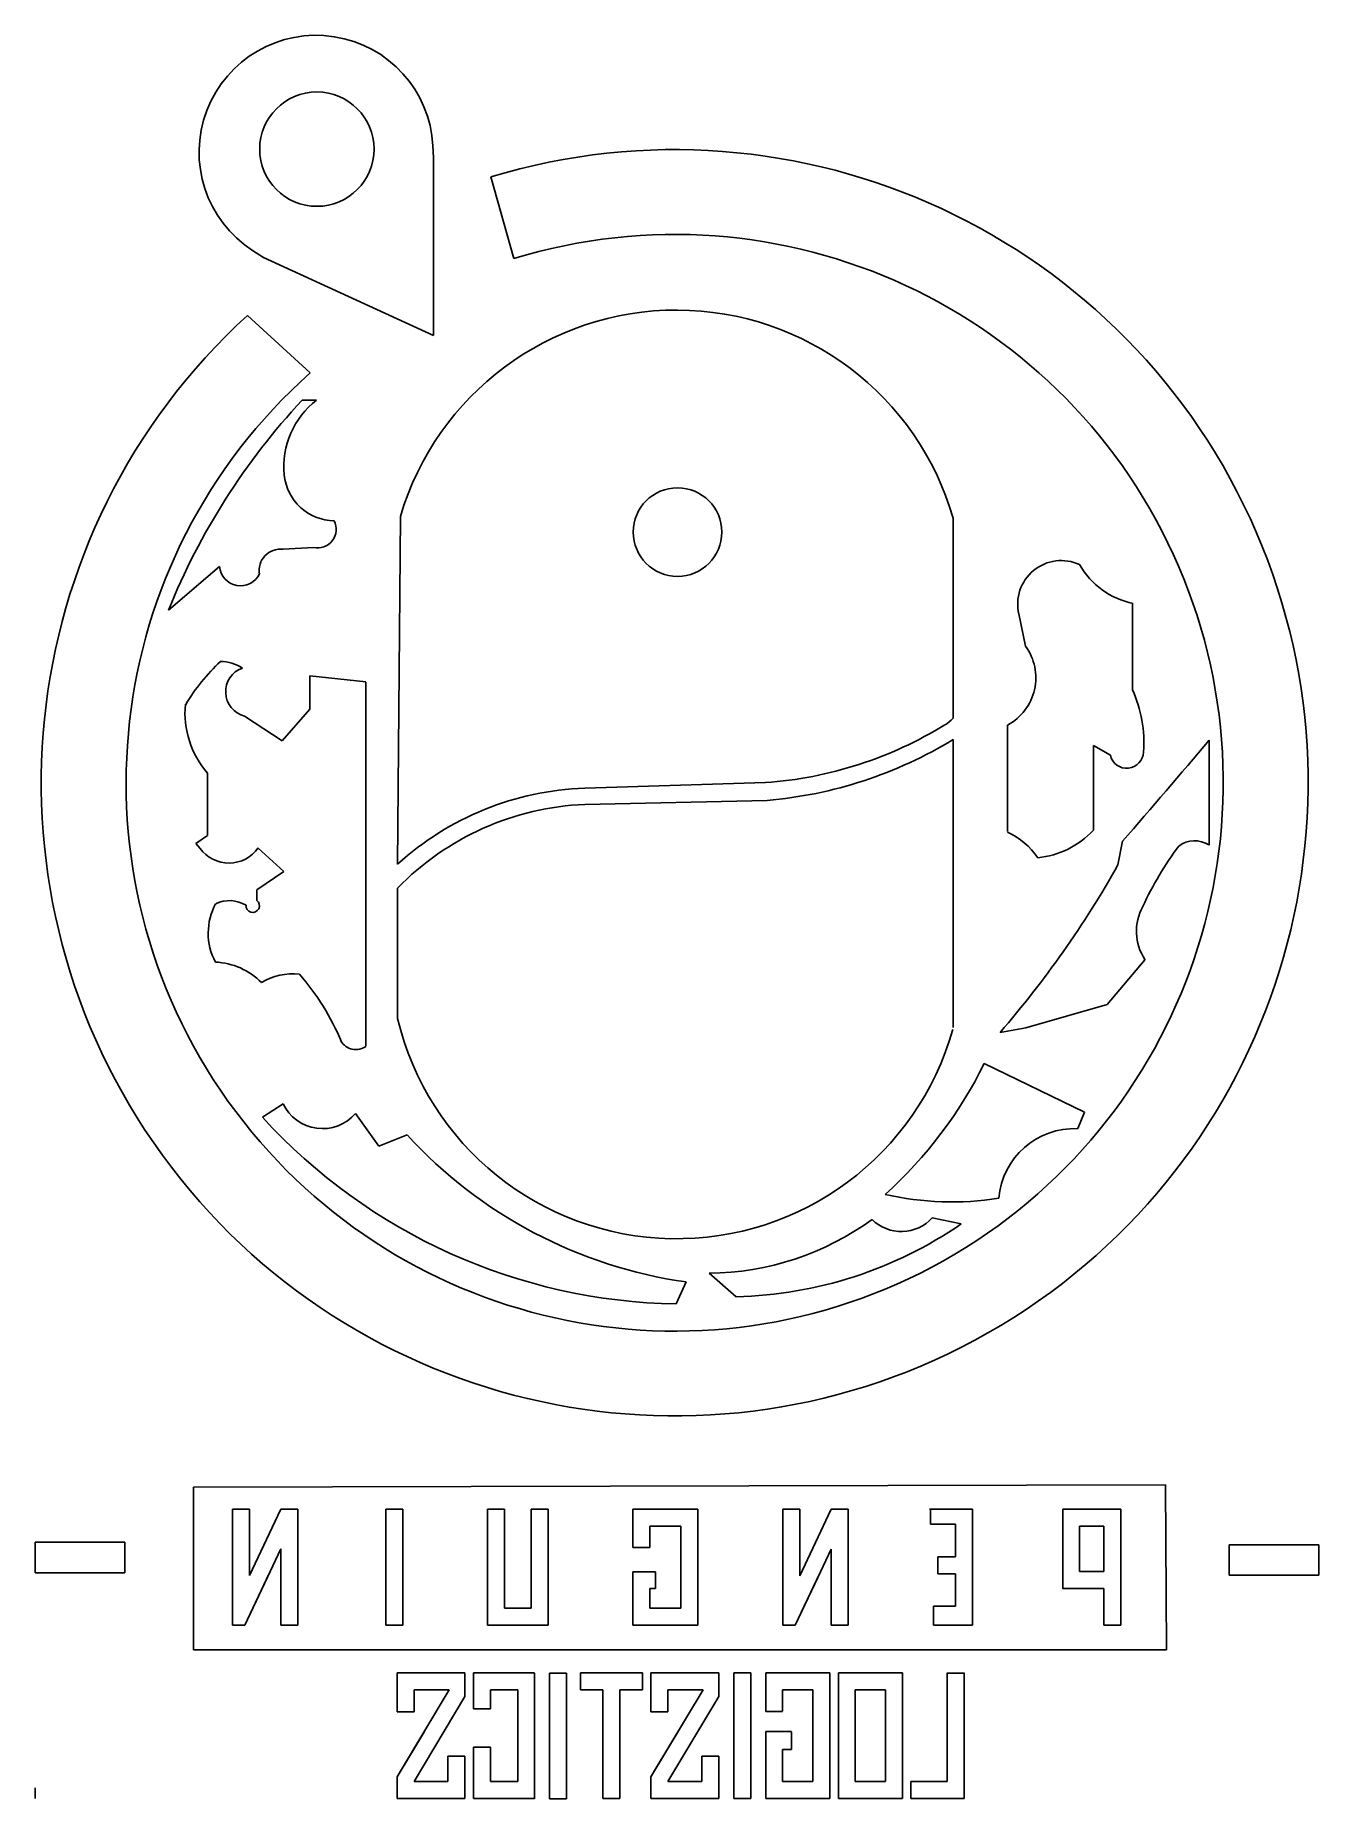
# Model space of a CAD drawing. Header units: inches. Extents: x 0 to 6.33, y 0.01 to 8.72.
import ezdxf

# ---------------------------------------------------------------- set-up
doc = ezdxf.new("R2010")
doc.units = ezdxf.units.IN
doc.header["$MEASUREMENT"] = 0
doc.layers.add('T-Shirt Design', color=255, linetype='Continuous')

msp = doc.modelspace()

# ---------------------------------------------------------------- linework, layer by layer
at = {"layer": 'T-Shirt Design'}
for p, q in [((1.9613, 8.1151), (1.9594, 8.1728)), ((1.9613, 8.1151), (1.9613, 7.2368)), ((2.2441, 8.019), (2.3581, 7.6161)), ((1.0689, 7.6562), (1.0689, 7.6563)), ((1.1223, 7.6222), (1.0689, 7.6562)), ((1.9613, 7.2368), (1.1223, 7.6222)), ((1.0441, 7.336), (1.3538, 7.0515)), ((1.3137, 6.9171), (1.3854, 6.9171)), ((1.7985, 6.3432), (1.7849, 4.6272)), ((4.5265, 5.347), (4.5265, 6.3345)), ((1.2198, 6.1812), (1.3693, 6.1905)), ((0.9065, 6.0967), (0.6539, 5.8799)), ((4.8833, 5.7027), (4.8506, 5.8625)), ((5.4107, 5.9142), (5.4107, 5.4851)), ((1.6276, 5.5275), (1.3522, 5.5562)), ((1.3522, 5.5562), (1.3522, 5.3917)), ((1.6276, 5.5256), (1.6276, 3.7282)), ((1.2144, 5.2348), (1.0297, 5.3579)), ((1.3522, 5.3917), (1.2144, 5.2348)), ((4.7947, 5.3136), (4.7947, 4.7876)), ((4.5265, 3.8196), (4.5265, 5.2417)), ((5.7895, 4.7209), (5.7895, 5.2389)), ((5.218, 5.2124), (5.218, 4.7939)), ((5.218, 5.2124), (5.3019, 5.1646)), ((0.8469, 5.0763), (0.8469, 4.7683)), ((2.708, 5.0023), (3.5998, 5.029)), ((2.709, 4.9216), (3.6084, 4.9411)), ((0.8469, 4.7683), (0.7894, 4.7281)), ((0.7894, 4.7281), (0.8105, 4.7044)), ((1.0969, 4.7064), (1.2229, 4.5911)), ((5.3394, 4.6226), (5.3616, 4.7394)), ((1.2229, 4.5911), (1.09, 4.4994)), ((1.09, 4.4994), (1.09, 4.4473)), ((1.7849, 4.5088), (1.7849, 3.8644)), ((5.4732, 4.1556), (5.2865, 3.9347)), ((5.2865, 3.9347), (4.8855, 3.8179)), ((4.8855, 3.8179), (4.7584, 3.7962)), ((4.6795, 3.6434), (5.1745, 3.402)), ((1.118, 3.3771), (1.2198, 3.4441)), ((1.6924, 3.2351), (1.5777, 3.3966)), ((5.1745, 3.402), (5.1414, 3.3213)), ((1.8316, 3.2907), (1.6924, 3.2351)), ((4.5658, 2.8511), (4.4233, 2.8812)), ((3.1599, 2.4554), (3.2088, 2.5641)), ((3.4563, 2.491), (3.3229, 2.6071)), ((0.7774, 1.551), (5.5734, 1.5622)), ((0.7774, 0.7478), (0.7774, 1.551)), ((5.5734, 1.5622), (5.5791, 0.7478)), ((1.0534, 1.4433), (0.9697, 1.4433)), ((0.9697, 1.4433), (0.9697, 0.8706)), ((1.0534, 1.4423), (0.9717, 1.4423)), ((1.0534, 1.4433), (1.0534, 1.1143)), ((1.2084, 1.4433), (1.0534, 1.1143)), ((1.2921, 1.4423), (1.2079, 1.4423)), ((1.2921, 1.4433), (1.2084, 1.4433)), ((1.2921, 1.4433), (1.2921, 0.8706)), ((1.7269, 1.4423), (1.7269, 0.8696)), ((1.8106, 1.4423), (1.7269, 1.4423)), ((1.8106, 1.4423), (1.8106, 0.8696)), ((2.2287, 1.4423), (2.2287, 0.8696)), ((2.3125, 1.4423), (2.2287, 1.4423)), ((2.3125, 1.4423), (2.3125, 0.9533)), ((2.444, 1.4423), (2.444, 0.9533)), ((2.5277, 1.4423), (2.444, 1.4423)), ((2.5277, 1.4423), (2.5277, 0.8696)), ((2.946, 1.4423), (2.946, 1.2525)), ((3.2662, 1.4423), (2.946, 1.4423)), ((3.2662, 1.4423), (3.2662, 0.8696)), ((3.6856, 1.4423), (3.6856, 0.8696)), ((3.7693, 1.4423), (3.6856, 1.4423)), ((3.7693, 1.4423), (3.7693, 1.1132)), ((3.9243, 1.4423), (3.7693, 1.1132)), ((4.008, 1.4423), (3.9243, 1.4423)), ((4.008, 1.4423), (4.008, 0.8696)), ((4.6221, 1.4423), (4.4093, 1.4423)), ((4.4148, 1.4282), (4.4148, 1.4423)), ((4.4148, 1.3692), (4.4148, 1.4282)), ((4.6221, 1.4282), (4.6221, 1.4423)), ((4.6221, 1.4282), (4.6221, 1.4109)), ((4.6221, 1.4183), (4.6221, 0.8803)), ((5.0668, 1.3577), (5.0668, 1.4423)), ((5.0668, 1.4423), (5.1642, 1.4423)), ((5.2694, 1.4423), (5.1505, 1.4423)), ((5.2687, 1.4423), (5.3531, 1.4423)), ((5.3531, 1.4423), (5.3531, 1.3571)), ((3.1825, 1.3586), (3.0297, 1.3586)), ((3.0297, 1.3586), (3.0297, 1.2525)), ((3.1825, 1.3586), (3.1825, 0.9533)), ((4.5384, 1.3692), (4.4148, 1.3692)), ((4.5384, 1.3692), (4.5384, 1.2067)), ((5.0668, 1.3586), (5.0668, 1.1346)), ((5.2694, 1.3586), (5.1505, 1.3586)), ((5.1505, 1.3586), (5.1505, 1.1346)), ((5.2694, 1.1346), (5.2694, 1.3586)), ((5.3531, 1.1346), (5.3531, 1.3586)), ((0.4385, 1.2792), (-0.003, 1.2792)), ((-0.003, 1.2792), (-0.003, 1.1284)), ((0.4385, 1.2792), (0.4385, 1.1284)), ((1.2084, 1.2468), (1.1292, 1.0786)), ((1.2084, 1.2468), (1.2084, 0.8706)), ((3.0297, 1.2525), (2.946, 1.2525)), ((3.9243, 1.2458), (3.8451, 1.0776)), ((3.9243, 1.2458), (3.9243, 0.8696)), ((6.3301, 1.2671), (5.8886, 1.2671)), ((5.8886, 1.2671), (5.8886, 1.1163)), ((6.3301, 1.2671), (6.3301, 1.1163)), ((3.0579, 1.134), (2.946, 1.134)), ((2.946, 1.134), (2.946, 0.8696)), ((3.0579, 1.0503), (3.0579, 1.134)), ((4.5384, 1.2067), (4.4511, 1.2067)), ((4.4511, 1.1875), (4.4511, 1.2067)), ((4.4511, 1.123), (4.4511, 1.1875)), ((5.0668, 1.0509), (5.0668, 1.1451)), ((5.1505, 1.1346), (5.2694, 1.1346)), ((5.3531, 0.8696), (5.3531, 1.1353)), ((-0.003, 1.1284), (0.4385, 1.1284)), ((1.0312, 0.8706), (1.1508, 1.1246)), ((1.1277, 1.0754), (1.0312, 0.8706)), ((3.0579, 1.0503), (3.0297, 1.0503)), ((3.0297, 1.0503), (3.0297, 0.9533)), ((3.7471, 0.8696), (3.8667, 1.1235)), ((3.8436, 1.0744), (3.7471, 0.8696)), ((4.5384, 1.123), (4.4511, 1.123)), ((4.5384, 1.123), (4.5384, 0.964)), ((5.1508, 1.0509), (5.066, 1.0509)), ((5.1505, 1.0509), (5.2694, 1.0509)), ((5.2694, 0.8696), (5.2694, 1.0509)), ((5.8886, 1.1163), (6.3301, 1.1163)), ((4.4292, 0.964), (4.4292, 0.9313)), ((4.5384, 0.964), (4.4293, 0.964)), ((1.0312, 0.8706), (0.9697, 0.8706)), ((1.2921, 0.8706), (1.2084, 0.8706)), ((2.444, 0.9533), (2.3125, 0.9533)), ((3.1825, 0.9533), (3.0297, 0.9533)), ((3.1825, 0.9533), (3.0297, 0.9533)), ((4.4293, 0.8803), (4.4293, 0.9457)), ((4.4294, 0.8801), (4.4294, 0.8696)), ((4.6221, 0.8818), (4.6221, 0.8696)), ((1.8106, 0.8696), (1.7269, 0.8696)), ((2.5277, 0.8696), (2.2287, 0.8696)), ((3.2662, 0.8696), (2.946, 0.8696)), ((3.7471, 0.8696), (3.6856, 0.8696)), ((4.008, 0.8696), (3.9243, 0.8696)), ((4.6221, 0.8696), (4.4294, 0.8696)), ((5.3541, 0.8696), (5.2694, 0.8696)), ((5.5791, 0.7478), (0.7774, 0.7478)), ((1.7824, 0.6345), (1.7824, 0.4416)), ((2.1173, 0.6345), (1.7824, 0.6345)), ((2.1173, 0.6345), (2.1173, 0.5171)), ((2.1591, 0.6345), (2.1591, 0.5171)), ((2.4611, 0.6338), (2.1591, 0.6338)), ((2.4611, 0.6336), (2.4611, 0.0131)), ((2.6187, 0.6336), (2.535, 0.6336)), ((2.535, 0.6336), (2.535, 0.0131)), ((2.535, 0.6336), (2.535, 0.0131)), ((2.535, 0.6336), (2.535, 0.0131)), ((2.6187, 0.6336), (2.6187, 0.0131)), ((2.6872, 0.6345), (2.6872, 0.5508)), ((2.9928, 0.6345), (2.6872, 0.6345)), ((2.9928, 0.6345), (2.6872, 0.6345)), ((2.9928, 0.6345), (2.9928, 0.5508)), ((3.0347, 0.6345), (3.0347, 0.4416)), ((3.3696, 0.6345), (3.0347, 0.6345)), ((3.3696, 0.6345), (3.3696, 0.5171)), ((3.5273, 0.6345), (3.4435, 0.6345)), ((3.4435, 0.6345), (3.4435, 0.0139)), ((3.4435, 0.6345), (3.4435, 0.0139)), ((3.5273, 0.6345), (3.5273, 0.0139)), ((3.9179, 0.6345), (3.6012, 0.6345)), ((3.6012, 0.4439), (3.6012, 0.6345)), ((3.9179, 0.6345), (3.9179, 0.0139)), ((4.2757, 0.6345), (3.9598, 0.6345)), ((3.9598, 0.6345), (3.9598, 0.0139)), ((4.2757, 0.0977), (4.2757, 0.6345)), ((4.4975, 0.6345), (4.4975, 0.0977)), ((4.5812, 0.6333), (4.4975, 0.6333)), ((4.5812, 0.6345), (4.5812, 0.0139)), ((1.7824, 0.5508), (1.781, 0.5508)), ((2.0396, 0.5508), (1.7942, 0.1406)), ((2.0335, 0.5508), (1.8661, 0.5508)), ((1.8661, 0.5508), (1.8661, 0.4416)), ((2.0396, 0.5508), (1.8661, 0.5508)), ((2.0335, 0.5508), (2.0396, 0.5508)), ((2.2428, 0.5508), (2.2428, 0.5171)), ((2.3774, 0.5508), (2.2428, 0.5508)), ((2.3774, 0.5508), (2.3774, 0.0977)), ((2.7709, 0.5508), (2.6872, 0.5508)), ((2.7982, 0.5508), (2.7719, 0.5508)), ((2.7982, 0.5508), (2.7982, 0.0139)), ((2.9928, 0.5508), (2.8819, 0.5508)), ((2.8819, 0.5508), (2.8819, 0.0139)), ((3.2919, 0.5508), (3.0466, 0.1406)), ((3.2859, 0.5508), (3.1184, 0.5508)), ((3.1184, 0.5508), (3.1184, 0.4416)), ((3.2859, 0.5508), (3.2919, 0.5508)), ((3.6012, 0.4453), (3.6012, 0.5508)), ((3.8342, 0.5508), (3.6849, 0.5508)), ((3.6849, 0.4453), (3.6849, 0.5508)), ((3.8342, 0.5508), (3.8342, 0.0977)), ((4.192, 0.5508), (4.0435, 0.5508)), ((4.0435, 0.5508), (4.0435, 0.0977)), ((4.192, 0.0977), (4.192, 0.5508)), ((1.7824, 0.4416), (1.8661, 0.4416)), ((2.1173, 0.5175), (1.8661, 0.0977)), ((2.1591, 0.5168), (2.1591, 0.4568)), ((2.2428, 0.4568), (2.1591, 0.4568)), ((2.2428, 0.5168), (2.2428, 0.4568)), ((3.0347, 0.4416), (3.1184, 0.4416)), ((3.3696, 0.5175), (3.1184, 0.0977)), ((3.6849, 0.4439), (3.6012, 0.4439)), ((1.9169, 0.3457), (1.7824, 0.1208)), ((2.1591, 0.2676), (2.1591, 0.0139)), ((2.2428, 0.2676), (2.1591, 0.2676)), ((2.2428, 0.2676), (2.2428, 0.0977)), ((3.1693, 0.3457), (3.0347, 0.1208)), ((3.6012, 0.3446), (3.6012, 0.0139)), ((3.7292, 0.3446), (3.6012, 0.3446)), ((3.7292, 0.3433), (3.7292, 0.2568)), ((2.0335, 0.2236), (2.0335, 0.0977)), ((2.0335, 0.2236), (2.1173, 0.2236)), ((2.1173, 0.2236), (2.1173, 0.0139)), ((3.2859, 0.2236), (3.2859, 0.0977)), ((3.2859, 0.2236), (3.3696, 0.2236)), ((3.3696, 0.2236), (3.3696, 0.0139)), ((3.6849, 0.2568), (3.6849, 0.0977)), ((3.7292, 0.2568), (3.6849, 0.2568)), ((1.7824, 0.1208), (1.7824, 0.0139)), ((1.7824, 0.0977), (1.7824, 0.1208)), ((1.9498, 0.0977), (1.8661, 0.0977)), ((2.0335, 0.0977), (1.8661, 0.0977)), ((1.9642, 0.0977), (1.9498, 0.0977)), ((1.9637, 0.0977), (2.0335, 0.0977)), ((2.3774, 0.0977), (2.2428, 0.0977)), ((3.0347, 0.1208), (3.0347, 0.0139)), ((3.0347, 0.0977), (3.0347, 0.1208)), ((3.2022, 0.0977), (3.1184, 0.0977)), ((3.2165, 0.0977), (3.2022, 0.0977)), ((3.2161, 0.0977), (3.2859, 0.0977)), ((3.8342, 0.0977), (3.6849, 0.0977)), ((4.192, 0.0977), (4.0435, 0.0977)), ((4.2757, 0.0977), (4.2757, 0.0139)), ((4.4975, 0.0977), (4.3176, 0.0977)), ((4.3176, 0.0977), (4.3176, 0.0139)), ((-0.003, 0.0139), (-0.003, 0.0674)), ((-0.003, 0.0674), (-0.003, 0.0139)), ((-0.003, 0.0139), (-0.003, 0.0674)), ((-0.003, 0.0674), (-0.003, 0.0139)), ((2.1173, 0.0139), (1.7824, 0.0139)), ((2.1173, 0.0139), (1.7824, 0.0139)), ((2.4611, 0.0139), (2.1591, 0.0139)), ((2.3774, 0.0139), (2.3774, 0.0131)), ((2.6187, 0.0131), (2.535, 0.0131)), ((2.8819, 0.0139), (2.7982, 0.0139)), ((3.3696, 0.0139), (3.0347, 0.0139)), ((3.5273, 0.0139), (3.4435, 0.0139)), ((3.9179, 0.0139), (3.6012, 0.0139)), ((4.2757, 0.0139), (3.9598, 0.0139)), ((4.5812, 0.0139), (4.3176, 0.0139))]:
    msp.add_line(p, q, dxfattribs=at)
for centre, radius in [((1.3865, 8.1565), 0.2823), ((3.1661, 6.266), 0.2187)]:
    msp.add_circle(centre, radius, dxfattribs=at)
for centre, radius, start, end in [((1.3828, 8.1411), 0.5775, 3.14898, 237.0775), ((3.1519, 5.0284), 3.1253, 132.40802, 106.88527), ((3.1519, 5.0284), 2.7067, 131.629, 107.05221), ((3.1612, 5.9413), 1.4207, 16.06741, 163.56738), ((3.7776, 4.6215), 3.3676, 137.02548, 158.05714), ((1.636, 6.5899), 0.4122, 127.44318, 185.69958), ((1.4733, 6.5707), 0.2484, 185.02649, 269.74551), ((1.39, 6.2803), 0.0922, 257.00032, 27.05408), ((1.2067, 6.0769), 0.105, 82.87133, 190.24956), ((1.0097, 6.1046), 0.1036, 184.35309, 334.56914), ((5.0598, 5.9104), 0.2152, 65.19808, 193.54763), ((5.4884, 6.294), 0.3872, 209.08959, 258.9803), ((4.6696, 5.5467), 0.2646, 298.2216, 36.12885), ((1.5863, 4.9061), 0.9882, 133.13886, 148.95987), ((0.9079, 5.4227), 0.2045, 57.11802, 89.24228), ((1.0599, 5.4778), 0.1236, 109.35759, 255.88663), ((4.8467, 5.228), 0.6205, 355.60228, 24.64359), ((1.1875, 5.3732), 0.4518, 174.60166, 221.07619), ((3.4591, 6.981), 1.957, 274.12235, 301.64967), ((3.4236, 7.0574), 2.1243, 274.99087, 301.27516), ((-20.8616, 27.6394), 34.8148, 318.87025, 319.95268), ((5.3827, 5.1827), 0.0828, 192.63726, 358.41214), ((2.7604, 3.5501), 1.4531, 92.06803, 132.16622), ((2.7661, 3.5531), 1.3697, 92.38969, 135.75456), ((4.901, 5.0907), 0.4343, 275.65078, 316.88249), ((0.953, 4.8085), 0.1764, 216.1344, 324.66837), ((4.6257, 4.436), 0.3881, 34.97946, 64.19364), ((6.9897, 3.7145), 1.6813, 143.43075, 155.28427), ((5.7179, 4.609), 0.1329, 57.83003, 126.19386), ((0.9538, 7.0911), 5.0326, 319.09529, 330.62745), ((0.9549, 4.2896), 0.1571, 58.52938, 115.56918), ((1.0698, 4.4212), 0.033, 175.83161, 52.33953), ((1.1561, 4.2859), 0.3058, 151.61542, 207.8406), ((5.6803, 4.2953), 0.2499, 150.71717, 213.70543), ((0.8717, 3.806), 0.3374, 44.36576, 87.61789), ((1.27, 3.7818), 0.3038, 84.27613, 121.11195), ((0.377, 3.2806), 1.2239, 22.54458, 41.03058), ((3.1614, 4.1927), 1.4151, 193.416, 344.31803), ((1.5789, 3.7964), 0.0854, 210.53092, 304.73481), ((2.7703, 4.579), 2.1262, 311.90853, 333.89399), ((1.414, 3.5358), 0.2148, 205.26915, 319.60972), ((3.207, 5.2825), 2.8275, 222.36742, 269.04446), ((5.1272, 2.9445), 0.3771, 87.83488, 174.98975), ((3.5303, 4.8421), 2.3006, 222.40289, 261.96531), ((4.5204, 4.4299), 1.4708, 257.03431, 279.03999), ((4.2707, 3.0176), 0.2047, 225.13153, 318.22413), ((3.3082, 3.9997), 1.3928, 270.60375, 305.96853), ((3.4079, 4.5314), 2.0409, 271.35674, 304.58597)]:
    msp.add_arc(centre, radius, start, end, dxfattribs=at)
msp.add_open_spline([(4.486, 5.315), (4.5008, 5.3232), (4.5143, 5.334), (4.5265, 5.347)], degree=3, dxfattribs=at)

doc.saveas('drawing.dxf')
